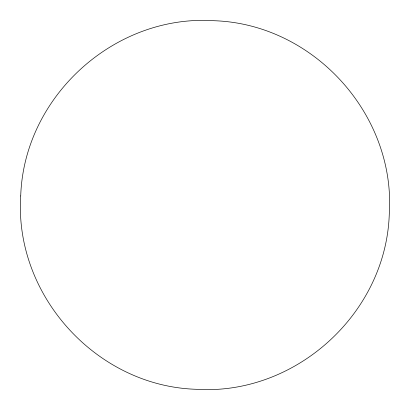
<?xml version="1.0" encoding="UTF-8"?>
<svg xmlns="http://www.w3.org/2000/svg" width="410" height="410" viewBox="0 0 410 410"><rect width="100%" height="100%" fill="white"/><g stroke="black" fill="none" stroke-linecap="round" stroke-linejoin="round"><path stroke-width="0.61" d="M20.72 195.949C14.15 295.338 96.386 386.077 195.949 389.28C295.338 395.85 386.077 313.614 389.28 214.051C395.85 114.662 313.614 23.923 214.051 20.72C114.662 14.15 23.923 96.386 20.72 195.949"/></g></svg>
